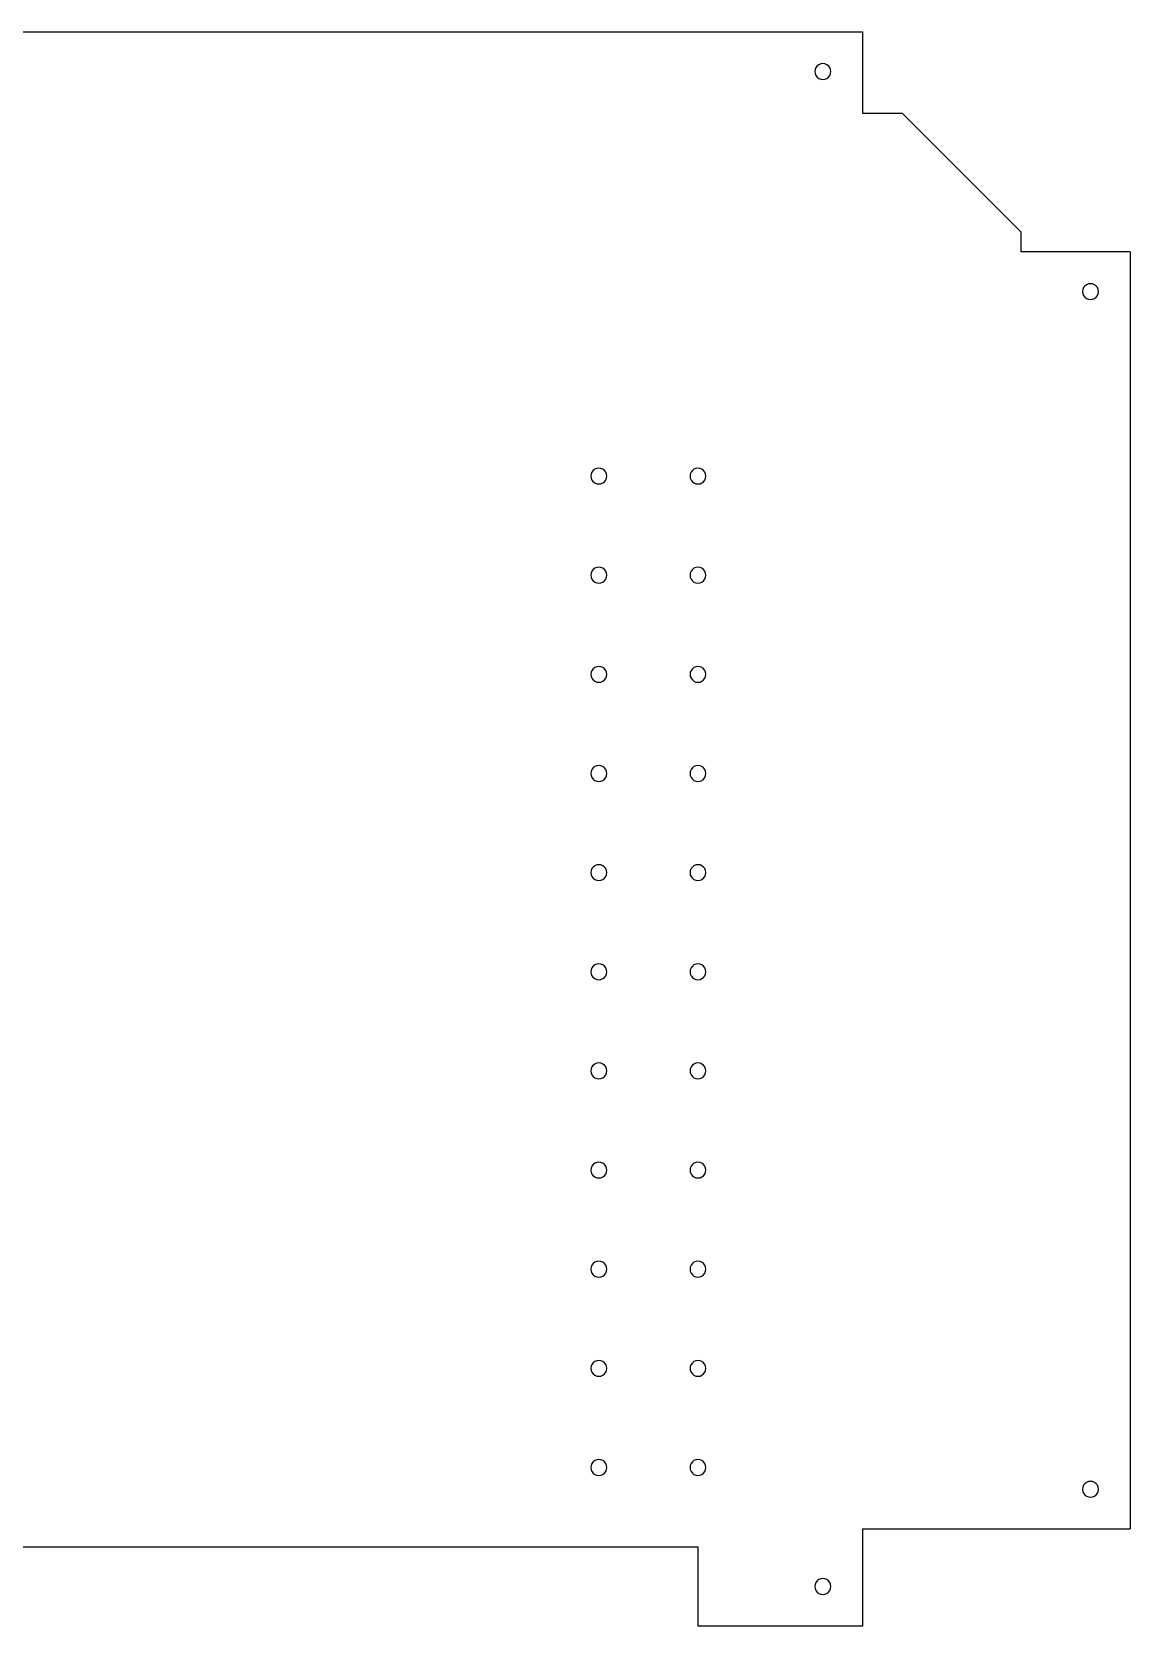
# Model space of a CAD drawing. Header units: metres. Extents: x -4537 to -3983, y 2330 to 2732.
# Drawn here: x -4259.6 to -3982.6, y 2330.1 to 2732.1 of the extents above; entities that cross this region are included whole.
import ezdxf

# ---------------------------------------------------------------- set-up
doc = ezdxf.new("R2010")
doc.units = ezdxf.units.M

msp = doc.modelspace()

# ---------------------------------------------------------------- linework, layer by layer
at = {"layer": 'GROUP0'}
for p, q in [((-4469.12, 2732.08, 0), (-4050.12, 2732.08, 0)), ((-4050.12, 2732.08, 0), (-4050.12, 2711.58, 0)), ((-4062.05, 2722.59, 0), (-4062.12, 2722.08, 0)), ((-4062.12, 2722.08, 0), (-4062.05, 2721.56, 0)), ((-4061.85, 2723.08, 0), (-4062.05, 2722.59, 0)), ((-4062.05, 2721.56, 0), (-4061.85, 2721.08, 0)), ((-4061.53, 2723.49, 0), (-4061.85, 2723.08, 0)), ((-4061.12, 2723.81, 0), (-4061.53, 2723.49, 0)), ((-4060.64, 2724.01, 0), (-4061.12, 2723.81, 0)), ((-4060.12, 2724.08, 0), (-4060.64, 2724.01, 0)), ((-4059.6, 2724.01, 0), (-4060.12, 2724.08, 0)), ((-4059.12, 2723.81, 0), (-4059.6, 2724.01, 0)), ((-4058.71, 2723.49, 0), (-4059.12, 2723.81, 0)), ((-4058.39, 2723.08, 0), (-4058.71, 2723.49, 0)), ((-4058.19, 2722.59, 0), (-4058.39, 2723.08, 0)), ((-4058.39, 2721.08, 0), (-4058.19, 2721.56, 0)), ((-4058.12, 2722.08, 0), (-4058.19, 2722.59, 0)), ((-4058.19, 2721.56, 0), (-4058.12, 2722.08, 0)), ((-4061.85, 2721.08, 0), (-4061.53, 2720.66, 0)), ((-4061.53, 2720.66, 0), (-4061.12, 2720.34, 0)), ((-4061.12, 2720.34, 0), (-4060.64, 2720.14, 0)), ((-4060.64, 2720.14, 0), (-4060.12, 2720.08, 0)), ((-4060.12, 2720.08, 0), (-4059.6, 2720.14, 0)), ((-4059.6, 2720.14, 0), (-4059.12, 2720.34, 0)), ((-4059.12, 2720.34, 0), (-4058.71, 2720.66, 0)), ((-4058.71, 2720.66, 0), (-4058.39, 2721.08, 0)), ((-4050.12, 2711.58, 0), (-4040.12, 2711.58, 0)), ((-4010.12, 2681.58, 0), (-4040.12, 2711.58, 0)), ((-4010.12, 2676.58, 0), (-4010.12, 2681.58, 0)), ((-3982.62, 2676.58, 0), (-4010.12, 2676.58, 0)), ((-3982.62, 2676.58, 0), (-3982.62, 2354.58, 0)), ((-3994.55, 2667.09, 0), (-3994.62, 2666.58, 0)), ((-3994.62, 2666.58, 0), (-3994.55, 2666.06, 0)), ((-3994.35, 2667.58, 0), (-3994.55, 2667.09, 0)), ((-3994.55, 2666.06, 0), (-3994.35, 2665.58, 0)), ((-3994.03, 2667.99, 0), (-3994.35, 2667.58, 0)), ((-3994.35, 2665.58, 0), (-3994.03, 2665.16, 0)), ((-3993.62, 2668.31, 0), (-3994.03, 2667.99, 0)), ((-3993.14, 2668.51, 0), (-3993.62, 2668.31, 0)), ((-3992.62, 2668.58, 0), (-3993.14, 2668.51, 0)), ((-3992.1, 2668.51, 0), (-3992.62, 2668.58, 0)), ((-3991.62, 2668.31, 0), (-3992.1, 2668.51, 0)), ((-3991.21, 2667.99, 0), (-3991.62, 2668.31, 0)), ((-3990.89, 2667.58, 0), (-3991.21, 2667.99, 0)), ((-3991.21, 2665.16, 0), (-3990.89, 2665.58, 0)), ((-3990.69, 2667.09, 0), (-3990.89, 2667.58, 0)), ((-3990.89, 2665.58, 0), (-3990.69, 2666.06, 0)), ((-3990.62, 2666.58, 0), (-3990.69, 2667.09, 0)), ((-3990.69, 2666.06, 0), (-3990.62, 2666.58, 0)), ((-3994.03, 2665.16, 0), (-3993.62, 2664.84, 0)), ((-3993.62, 2664.84, 0), (-3993.14, 2664.65, 0)), ((-3993.14, 2664.65, 0), (-3992.62, 2664.58, 0)), ((-3992.62, 2664.58, 0), (-3992.1, 2664.65, 0)), ((-3992.1, 2664.65, 0), (-3991.62, 2664.84, 0)), ((-3991.62, 2664.84, 0), (-3991.21, 2665.16, 0)), ((-4118.35, 2621.08, 0), (-4118.55, 2620.59, 0)), ((-4118.03, 2621.49, 0), (-4118.35, 2621.08, 0)), ((-4117.62, 2621.81, 0), (-4118.03, 2621.49, 0)), ((-4117.14, 2622.01, 0), (-4117.62, 2621.81, 0)), ((-4116.62, 2622.08, 0), (-4117.14, 2622.01, 0)), ((-4116.1, 2622.01, 0), (-4116.62, 2622.08, 0)), ((-4115.62, 2621.81, 0), (-4116.1, 2622.01, 0)), ((-4115.21, 2621.49, 0), (-4115.62, 2621.81, 0)), ((-4114.89, 2621.08, 0), (-4115.21, 2621.49, 0)), ((-4114.69, 2620.59, 0), (-4114.89, 2621.08, 0)), ((-4093.35, 2621.08, 0), (-4093.55, 2620.59, 0)), ((-4093.03, 2621.49, 0), (-4093.35, 2621.08, 0)), ((-4092.62, 2621.81, 0), (-4093.03, 2621.49, 0)), ((-4092.14, 2622.01, 0), (-4092.62, 2621.81, 0)), ((-4091.62, 2622.08, 0), (-4092.14, 2622.01, 0)), ((-4091.1, 2622.01, 0), (-4091.62, 2622.08, 0)), ((-4090.62, 2621.81, 0), (-4091.1, 2622.01, 0)), ((-4090.21, 2621.49, 0), (-4090.62, 2621.81, 0)), ((-4089.89, 2621.08, 0), (-4090.21, 2621.49, 0)), ((-4089.69, 2620.59, 0), (-4089.89, 2621.08, 0)), ((-4118.55, 2620.59, 0), (-4118.62, 2620.08, 0)), ((-4118.62, 2620.08, 0), (-4118.55, 2619.56, 0)), ((-4118.55, 2619.56, 0), (-4118.35, 2619.08, 0)), ((-4118.35, 2619.08, 0), (-4118.03, 2618.66, 0)), ((-4118.03, 2618.66, 0), (-4117.62, 2618.34, 0)), ((-4117.62, 2618.34, 0), (-4117.14, 2618.14, 0)), ((-4117.14, 2618.14, 0), (-4116.62, 2618.08, 0)), ((-4116.62, 2618.08, 0), (-4116.1, 2618.14, 0)), ((-4116.1, 2618.14, 0), (-4115.62, 2618.34, 0)), ((-4115.62, 2618.34, 0), (-4115.21, 2618.66, 0)), ((-4115.21, 2618.66, 0), (-4114.89, 2619.08, 0)), ((-4114.89, 2619.08, 0), (-4114.69, 2619.56, 0)), ((-4114.62, 2620.08, 0), (-4114.69, 2620.59, 0)), ((-4114.69, 2619.56, 0), (-4114.62, 2620.08, 0)), ((-4093.55, 2620.59, 0), (-4093.62, 2620.08, 0)), ((-4093.62, 2620.08, 0), (-4093.55, 2619.56, 0)), ((-4093.55, 2619.56, 0), (-4093.35, 2619.08, 0)), ((-4093.35, 2619.08, 0), (-4093.03, 2618.66, 0)), ((-4093.03, 2618.66, 0), (-4092.62, 2618.34, 0)), ((-4092.62, 2618.34, 0), (-4092.14, 2618.14, 0)), ((-4092.14, 2618.14, 0), (-4091.62, 2618.08, 0)), ((-4091.62, 2618.08, 0), (-4091.1, 2618.14, 0)), ((-4091.1, 2618.14, 0), (-4090.62, 2618.34, 0)), ((-4090.62, 2618.34, 0), (-4090.21, 2618.66, 0)), ((-4090.21, 2618.66, 0), (-4089.89, 2619.08, 0)), ((-4089.89, 2619.08, 0), (-4089.69, 2619.56, 0)), ((-4089.62, 2620.08, 0), (-4089.69, 2620.59, 0)), ((-4089.69, 2619.56, 0), (-4089.62, 2620.08, 0)), ((-4117.14, 2597.01, 0), (-4117.62, 2596.81, 0)), ((-4116.62, 2597.08, 0), (-4117.14, 2597.01, 0)), ((-4116.1, 2597.01, 0), (-4116.62, 2597.08, 0)), ((-4115.62, 2596.81, 0), (-4116.1, 2597.01, 0)), ((-4092.14, 2597.01, 0), (-4092.62, 2596.81, 0)), ((-4091.62, 2597.08, 0), (-4092.14, 2597.01, 0)), ((-4091.1, 2597.01, 0), (-4091.62, 2597.08, 0)), ((-4090.62, 2596.81, 0), (-4091.1, 2597.01, 0)), ((-4118.55, 2595.59, 0), (-4118.62, 2595.08, 0)), ((-4118.62, 2595.08, 0), (-4118.55, 2594.56, 0)), ((-4118.35, 2596.08, 0), (-4118.55, 2595.59, 0)), ((-4118.55, 2594.56, 0), (-4118.35, 2594.08, 0)), ((-4118.03, 2596.49, 0), (-4118.35, 2596.08, 0)), ((-4118.35, 2594.08, 0), (-4118.03, 2593.66, 0)), ((-4117.62, 2596.81, 0), (-4118.03, 2596.49, 0)), ((-4118.03, 2593.66, 0), (-4117.62, 2593.34, 0)), ((-4117.62, 2593.34, 0), (-4117.14, 2593.14, 0)), ((-4117.14, 2593.14, 0), (-4116.62, 2593.08, 0)), ((-4116.62, 2593.08, 0), (-4116.1, 2593.14, 0)), ((-4116.1, 2593.14, 0), (-4115.62, 2593.34, 0)), ((-4115.21, 2596.49, 0), (-4115.62, 2596.81, 0)), ((-4115.62, 2593.34, 0), (-4115.21, 2593.66, 0)), ((-4114.89, 2596.08, 0), (-4115.21, 2596.49, 0)), ((-4115.21, 2593.66, 0), (-4114.89, 2594.08, 0)), ((-4114.69, 2595.59, 0), (-4114.89, 2596.08, 0)), ((-4114.89, 2594.08, 0), (-4114.69, 2594.56, 0)), ((-4114.62, 2595.08, 0), (-4114.69, 2595.59, 0)), ((-4114.69, 2594.56, 0), (-4114.62, 2595.08, 0)), ((-4093.55, 2595.59, 0), (-4093.62, 2595.08, 0)), ((-4093.62, 2595.08, 0), (-4093.55, 2594.56, 0)), ((-4093.35, 2596.08, 0), (-4093.55, 2595.59, 0)), ((-4093.55, 2594.56, 0), (-4093.35, 2594.08, 0)), ((-4093.03, 2596.49, 0), (-4093.35, 2596.08, 0)), ((-4093.35, 2594.08, 0), (-4093.03, 2593.66, 0)), ((-4092.62, 2596.81, 0), (-4093.03, 2596.49, 0)), ((-4093.03, 2593.66, 0), (-4092.62, 2593.34, 0)), ((-4092.62, 2593.34, 0), (-4092.14, 2593.14, 0)), ((-4092.14, 2593.14, 0), (-4091.62, 2593.08, 0)), ((-4091.62, 2593.08, 0), (-4091.1, 2593.14, 0)), ((-4091.1, 2593.14, 0), (-4090.62, 2593.34, 0)), ((-4090.21, 2596.49, 0), (-4090.62, 2596.81, 0)), ((-4090.62, 2593.34, 0), (-4090.21, 2593.66, 0)), ((-4089.89, 2596.08, 0), (-4090.21, 2596.49, 0)), ((-4090.21, 2593.66, 0), (-4089.89, 2594.08, 0)), ((-4089.69, 2595.59, 0), (-4089.89, 2596.08, 0)), ((-4089.89, 2594.08, 0), (-4089.69, 2594.56, 0)), ((-4089.62, 2595.08, 0), (-4089.69, 2595.59, 0)), ((-4089.69, 2594.56, 0), (-4089.62, 2595.08, 0)), ((-4118.55, 2570.59, 0), (-4118.62, 2570.08, 0)), ((-4118.62, 2570.08, 0), (-4118.55, 2569.56, 0)), ((-4118.35, 2571.08, 0), (-4118.55, 2570.59, 0)), ((-4118.55, 2569.56, 0), (-4118.35, 2569.08, 0)), ((-4118.03, 2571.49, 0), (-4118.35, 2571.08, 0)), ((-4118.35, 2569.08, 0), (-4118.03, 2568.66, 0)), ((-4117.62, 2571.81, 0), (-4118.03, 2571.49, 0)), ((-4117.14, 2572.01, 0), (-4117.62, 2571.81, 0)), ((-4116.62, 2572.08, 0), (-4117.14, 2572.01, 0)), ((-4116.1, 2572.01, 0), (-4116.62, 2572.08, 0)), ((-4115.62, 2571.81, 0), (-4116.1, 2572.01, 0)), ((-4115.21, 2571.49, 0), (-4115.62, 2571.81, 0)), ((-4114.89, 2571.08, 0), (-4115.21, 2571.49, 0)), ((-4115.21, 2568.66, 0), (-4114.89, 2569.08, 0)), ((-4114.69, 2570.59, 0), (-4114.89, 2571.08, 0)), ((-4114.89, 2569.08, 0), (-4114.69, 2569.56, 0)), ((-4114.62, 2570.08, 0), (-4114.69, 2570.59, 0)), ((-4114.69, 2569.56, 0), (-4114.62, 2570.08, 0)), ((-4093.55, 2570.59, 0), (-4093.62, 2570.08, 0)), ((-4093.62, 2570.08, 0), (-4093.55, 2569.56, 0)), ((-4093.35, 2571.08, 0), (-4093.55, 2570.59, 0)), ((-4093.55, 2569.56, 0), (-4093.35, 2569.08, 0)), ((-4093.03, 2571.49, 0), (-4093.35, 2571.08, 0)), ((-4093.35, 2569.08, 0), (-4093.03, 2568.66, 0)), ((-4092.62, 2571.81, 0), (-4093.03, 2571.49, 0)), ((-4092.14, 2572.01, 0), (-4092.62, 2571.81, 0)), ((-4091.62, 2572.08, 0), (-4092.14, 2572.01, 0)), ((-4091.1, 2572.01, 0), (-4091.62, 2572.08, 0)), ((-4090.62, 2571.81, 0), (-4091.1, 2572.01, 0)), ((-4090.21, 2571.49, 0), (-4090.62, 2571.81, 0)), ((-4089.89, 2571.08, 0), (-4090.21, 2571.49, 0)), ((-4090.21, 2568.66, 0), (-4089.89, 2569.08, 0)), ((-4089.69, 2570.59, 0), (-4089.89, 2571.08, 0)), ((-4089.89, 2569.08, 0), (-4089.69, 2569.56, 0)), ((-4089.62, 2570.08, 0), (-4089.69, 2570.59, 0)), ((-4089.69, 2569.56, 0), (-4089.62, 2570.08, 0)), ((-4118.03, 2568.66, 0), (-4117.62, 2568.34, 0)), ((-4117.62, 2568.34, 0), (-4117.14, 2568.14, 0)), ((-4117.14, 2568.14, 0), (-4116.62, 2568.08, 0)), ((-4116.62, 2568.08, 0), (-4116.1, 2568.14, 0)), ((-4116.1, 2568.14, 0), (-4115.62, 2568.34, 0)), ((-4115.62, 2568.34, 0), (-4115.21, 2568.66, 0)), ((-4093.03, 2568.66, 0), (-4092.62, 2568.34, 0)), ((-4092.62, 2568.34, 0), (-4092.14, 2568.14, 0)), ((-4092.14, 2568.14, 0), (-4091.62, 2568.08, 0)), ((-4091.62, 2568.08, 0), (-4091.1, 2568.14, 0)), ((-4091.1, 2568.14, 0), (-4090.62, 2568.34, 0)), ((-4090.62, 2568.34, 0), (-4090.21, 2568.66, 0)), ((-4118.55, 2545.59, 0), (-4118.62, 2545.08, 0)), ((-4118.62, 2545.08, 0), (-4118.55, 2544.56, 0)), ((-4118.35, 2546.08, 0), (-4118.55, 2545.59, 0)), ((-4118.03, 2546.49, 0), (-4118.35, 2546.08, 0)), ((-4117.62, 2546.81, 0), (-4118.03, 2546.49, 0)), ((-4117.14, 2547.01, 0), (-4117.62, 2546.81, 0)), ((-4116.62, 2547.08, 0), (-4117.14, 2547.01, 0)), ((-4116.1, 2547.01, 0), (-4116.62, 2547.08, 0)), ((-4115.62, 2546.81, 0), (-4116.1, 2547.01, 0)), ((-4115.21, 2546.49, 0), (-4115.62, 2546.81, 0)), ((-4114.89, 2546.08, 0), (-4115.21, 2546.49, 0)), ((-4114.69, 2545.59, 0), (-4114.89, 2546.08, 0)), ((-4114.62, 2545.08, 0), (-4114.69, 2545.59, 0)), ((-4114.69, 2544.56, 0), (-4114.62, 2545.08, 0)), ((-4093.55, 2545.59, 0), (-4093.62, 2545.08, 0)), ((-4093.62, 2545.08, 0), (-4093.55, 2544.56, 0)), ((-4093.35, 2546.08, 0), (-4093.55, 2545.59, 0)), ((-4093.03, 2546.49, 0), (-4093.35, 2546.08, 0)), ((-4092.62, 2546.81, 0), (-4093.03, 2546.49, 0)), ((-4092.14, 2547.01, 0), (-4092.62, 2546.81, 0)), ((-4091.62, 2547.08, 0), (-4092.14, 2547.01, 0)), ((-4091.1, 2547.01, 0), (-4091.62, 2547.08, 0)), ((-4090.62, 2546.81, 0), (-4091.1, 2547.01, 0)), ((-4090.21, 2546.49, 0), (-4090.62, 2546.81, 0)), ((-4089.89, 2546.08, 0), (-4090.21, 2546.49, 0)), ((-4089.69, 2545.59, 0), (-4089.89, 2546.08, 0)), ((-4089.62, 2545.08, 0), (-4089.69, 2545.59, 0)), ((-4089.69, 2544.56, 0), (-4089.62, 2545.08, 0)), ((-4118.55, 2544.56, 0), (-4118.35, 2544.08, 0)), ((-4118.35, 2544.08, 0), (-4118.03, 2543.66, 0)), ((-4118.03, 2543.66, 0), (-4117.62, 2543.34, 0)), ((-4117.62, 2543.34, 0), (-4117.14, 2543.14, 0)), ((-4117.14, 2543.14, 0), (-4116.62, 2543.08, 0)), ((-4116.62, 2543.08, 0), (-4116.1, 2543.14, 0)), ((-4116.1, 2543.14, 0), (-4115.62, 2543.34, 0)), ((-4115.62, 2543.34, 0), (-4115.21, 2543.66, 0)), ((-4115.21, 2543.66, 0), (-4114.89, 2544.08, 0)), ((-4114.89, 2544.08, 0), (-4114.69, 2544.56, 0)), ((-4093.55, 2544.56, 0), (-4093.35, 2544.08, 0)), ((-4093.35, 2544.08, 0), (-4093.03, 2543.66, 0)), ((-4093.03, 2543.66, 0), (-4092.62, 2543.34, 0)), ((-4092.62, 2543.34, 0), (-4092.14, 2543.14, 0)), ((-4092.14, 2543.14, 0), (-4091.62, 2543.08, 0)), ((-4091.62, 2543.08, 0), (-4091.1, 2543.14, 0)), ((-4091.1, 2543.14, 0), (-4090.62, 2543.34, 0)), ((-4090.62, 2543.34, 0), (-4090.21, 2543.66, 0)), ((-4090.21, 2543.66, 0), (-4089.89, 2544.08, 0)), ((-4089.89, 2544.08, 0), (-4089.69, 2544.56, 0)), ((-4118.55, 2520.59, 0), (-4118.62, 2520.08, 0)), ((-4118.35, 2521.08, 0), (-4118.55, 2520.59, 0)), ((-4118.03, 2521.49, 0), (-4118.35, 2521.08, 0)), ((-4117.62, 2521.81, 0), (-4118.03, 2521.49, 0)), ((-4117.14, 2522.01, 0), (-4117.62, 2521.81, 0)), ((-4116.62, 2522.08, 0), (-4117.14, 2522.01, 0)), ((-4116.1, 2522.01, 0), (-4116.62, 2522.08, 0)), ((-4115.62, 2521.81, 0), (-4116.1, 2522.01, 0)), ((-4115.21, 2521.49, 0), (-4115.62, 2521.81, 0)), ((-4114.89, 2521.08, 0), (-4115.21, 2521.49, 0)), ((-4114.69, 2520.59, 0), (-4114.89, 2521.08, 0)), ((-4114.62, 2520.08, 0), (-4114.69, 2520.59, 0)), ((-4093.55, 2520.59, 0), (-4093.62, 2520.08, 0)), ((-4093.35, 2521.08, 0), (-4093.55, 2520.59, 0)), ((-4093.03, 2521.49, 0), (-4093.35, 2521.08, 0)), ((-4092.62, 2521.81, 0), (-4093.03, 2521.49, 0)), ((-4092.14, 2522.01, 0), (-4092.62, 2521.81, 0)), ((-4091.62, 2522.08, 0), (-4092.14, 2522.01, 0)), ((-4091.1, 2522.01, 0), (-4091.62, 2522.08, 0)), ((-4090.62, 2521.81, 0), (-4091.1, 2522.01, 0)), ((-4090.21, 2521.49, 0), (-4090.62, 2521.81, 0)), ((-4089.89, 2521.08, 0), (-4090.21, 2521.49, 0)), ((-4089.69, 2520.59, 0), (-4089.89, 2521.08, 0)), ((-4089.62, 2520.08, 0), (-4089.69, 2520.59, 0)), ((-4118.62, 2520.08, 0), (-4118.55, 2519.56, 0)), ((-4118.55, 2519.56, 0), (-4118.35, 2519.08, 0)), ((-4118.35, 2519.08, 0), (-4118.03, 2518.66, 0)), ((-4118.03, 2518.66, 0), (-4117.62, 2518.34, 0)), ((-4117.62, 2518.34, 0), (-4117.14, 2518.14, 0)), ((-4117.14, 2518.14, 0), (-4116.62, 2518.08, 0)), ((-4116.62, 2518.08, 0), (-4116.1, 2518.14, 0)), ((-4116.1, 2518.14, 0), (-4115.62, 2518.34, 0)), ((-4115.62, 2518.34, 0), (-4115.21, 2518.66, 0)), ((-4115.21, 2518.66, 0), (-4114.89, 2519.08, 0)), ((-4114.89, 2519.08, 0), (-4114.69, 2519.56, 0)), ((-4114.69, 2519.56, 0), (-4114.62, 2520.08, 0)), ((-4093.62, 2520.08, 0), (-4093.55, 2519.56, 0)), ((-4093.55, 2519.56, 0), (-4093.35, 2519.08, 0)), ((-4093.35, 2519.08, 0), (-4093.03, 2518.66, 0)), ((-4093.03, 2518.66, 0), (-4092.62, 2518.34, 0)), ((-4092.62, 2518.34, 0), (-4092.14, 2518.14, 0)), ((-4092.14, 2518.14, 0), (-4091.62, 2518.08, 0)), ((-4091.62, 2518.08, 0), (-4091.1, 2518.14, 0)), ((-4091.1, 2518.14, 0), (-4090.62, 2518.34, 0)), ((-4090.62, 2518.34, 0), (-4090.21, 2518.66, 0)), ((-4090.21, 2518.66, 0), (-4089.89, 2519.08, 0)), ((-4089.89, 2519.08, 0), (-4089.69, 2519.56, 0)), ((-4089.69, 2519.56, 0), (-4089.62, 2520.08, 0)), ((-4118.03, 2496.49, 0), (-4118.35, 2496.08, 0)), ((-4117.62, 2496.81, 0), (-4118.03, 2496.49, 0)), ((-4117.14, 2497.01, 0), (-4117.62, 2496.81, 0)), ((-4116.62, 2497.08, 0), (-4117.14, 2497.01, 0)), ((-4116.1, 2497.01, 0), (-4116.62, 2497.08, 0)), ((-4115.62, 2496.81, 0), (-4116.1, 2497.01, 0)), ((-4115.21, 2496.49, 0), (-4115.62, 2496.81, 0)), ((-4114.89, 2496.08, 0), (-4115.21, 2496.49, 0)), ((-4093.03, 2496.49, 0), (-4093.35, 2496.08, 0)), ((-4092.62, 2496.81, 0), (-4093.03, 2496.49, 0)), ((-4092.14, 2497.01, 0), (-4092.62, 2496.81, 0)), ((-4091.62, 2497.08, 0), (-4092.14, 2497.01, 0)), ((-4091.1, 2497.01, 0), (-4091.62, 2497.08, 0)), ((-4090.62, 2496.81, 0), (-4091.1, 2497.01, 0)), ((-4090.21, 2496.49, 0), (-4090.62, 2496.81, 0)), ((-4089.89, 2496.08, 0), (-4090.21, 2496.49, 0)), ((-4118.55, 2495.59, 0), (-4118.62, 2495.08, 0)), ((-4118.62, 2495.08, 0), (-4118.55, 2494.56, 0)), ((-4118.35, 2496.08, 0), (-4118.55, 2495.59, 0)), ((-4118.55, 2494.56, 0), (-4118.35, 2494.08, 0)), ((-4118.35, 2494.08, 0), (-4118.03, 2493.66, 0)), ((-4118.03, 2493.66, 0), (-4117.62, 2493.34, 0)), ((-4117.62, 2493.34, 0), (-4117.14, 2493.14, 0)), ((-4117.14, 2493.14, 0), (-4116.62, 2493.08, 0)), ((-4116.62, 2493.08, 0), (-4116.1, 2493.14, 0)), ((-4116.1, 2493.14, 0), (-4115.62, 2493.34, 0)), ((-4115.62, 2493.34, 0), (-4115.21, 2493.66, 0)), ((-4115.21, 2493.66, 0), (-4114.89, 2494.08, 0)), ((-4114.69, 2495.59, 0), (-4114.89, 2496.08, 0)), ((-4114.89, 2494.08, 0), (-4114.69, 2494.56, 0)), ((-4114.62, 2495.08, 0), (-4114.69, 2495.59, 0)), ((-4114.69, 2494.56, 0), (-4114.62, 2495.08, 0)), ((-4093.55, 2495.59, 0), (-4093.62, 2495.08, 0)), ((-4093.62, 2495.08, 0), (-4093.55, 2494.56, 0)), ((-4093.35, 2496.08, 0), (-4093.55, 2495.59, 0)), ((-4093.55, 2494.56, 0), (-4093.35, 2494.08, 0)), ((-4093.35, 2494.08, 0), (-4093.03, 2493.66, 0)), ((-4093.03, 2493.66, 0), (-4092.62, 2493.34, 0)), ((-4092.62, 2493.34, 0), (-4092.14, 2493.14, 0)), ((-4092.14, 2493.14, 0), (-4091.62, 2493.08, 0)), ((-4091.62, 2493.08, 0), (-4091.1, 2493.14, 0)), ((-4091.1, 2493.14, 0), (-4090.62, 2493.34, 0)), ((-4090.62, 2493.34, 0), (-4090.21, 2493.66, 0)), ((-4090.21, 2493.66, 0), (-4089.89, 2494.08, 0)), ((-4089.69, 2495.59, 0), (-4089.89, 2496.08, 0)), ((-4089.89, 2494.08, 0), (-4089.69, 2494.56, 0)), ((-4089.62, 2495.08, 0), (-4089.69, 2495.59, 0)), ((-4089.69, 2494.56, 0), (-4089.62, 2495.08, 0)), ((-4118.55, 2470.59, 0), (-4118.62, 2470.08, 0)), ((-4118.62, 2470.08, 0), (-4118.55, 2469.56, 0)), ((-4118.35, 2471.08, 0), (-4118.55, 2470.59, 0)), ((-4118.55, 2469.56, 0), (-4118.35, 2469.08, 0)), ((-4118.03, 2471.49, 0), (-4118.35, 2471.08, 0)), ((-4118.35, 2469.08, 0), (-4118.03, 2468.66, 0)), ((-4117.62, 2471.81, 0), (-4118.03, 2471.49, 0)), ((-4118.03, 2468.66, 0), (-4117.62, 2468.34, 0)), ((-4117.14, 2472.01, 0), (-4117.62, 2471.81, 0)), ((-4117.62, 2468.34, 0), (-4117.14, 2468.14, 0)), ((-4116.62, 2472.08, 0), (-4117.14, 2472.01, 0)), ((-4116.1, 2472.01, 0), (-4116.62, 2472.08, 0)), ((-4115.62, 2471.81, 0), (-4116.1, 2472.01, 0)), ((-4116.1, 2468.14, 0), (-4115.62, 2468.34, 0)), ((-4115.21, 2471.49, 0), (-4115.62, 2471.81, 0)), ((-4115.62, 2468.34, 0), (-4115.21, 2468.66, 0)), ((-4114.89, 2471.08, 0), (-4115.21, 2471.49, 0)), ((-4115.21, 2468.66, 0), (-4114.89, 2469.08, 0)), ((-4114.69, 2470.59, 0), (-4114.89, 2471.08, 0)), ((-4114.89, 2469.08, 0), (-4114.69, 2469.56, 0)), ((-4114.62, 2470.08, 0), (-4114.69, 2470.59, 0)), ((-4114.69, 2469.56, 0), (-4114.62, 2470.08, 0)), ((-4093.55, 2470.59, 0), (-4093.62, 2470.08, 0)), ((-4093.62, 2470.08, 0), (-4093.55, 2469.56, 0)), ((-4093.35, 2471.08, 0), (-4093.55, 2470.59, 0)), ((-4093.55, 2469.56, 0), (-4093.35, 2469.08, 0)), ((-4093.03, 2471.49, 0), (-4093.35, 2471.08, 0)), ((-4093.35, 2469.08, 0), (-4093.03, 2468.66, 0)), ((-4092.62, 2471.81, 0), (-4093.03, 2471.49, 0)), ((-4093.03, 2468.66, 0), (-4092.62, 2468.34, 0)), ((-4092.14, 2472.01, 0), (-4092.62, 2471.81, 0)), ((-4092.62, 2468.34, 0), (-4092.14, 2468.14, 0)), ((-4091.62, 2472.08, 0), (-4092.14, 2472.01, 0)), ((-4091.1, 2472.01, 0), (-4091.62, 2472.08, 0)), ((-4090.62, 2471.81, 0), (-4091.1, 2472.01, 0)), ((-4091.1, 2468.14, 0), (-4090.62, 2468.34, 0)), ((-4090.21, 2471.49, 0), (-4090.62, 2471.81, 0)), ((-4090.62, 2468.34, 0), (-4090.21, 2468.66, 0)), ((-4089.89, 2471.08, 0), (-4090.21, 2471.49, 0)), ((-4090.21, 2468.66, 0), (-4089.89, 2469.08, 0)), ((-4089.69, 2470.59, 0), (-4089.89, 2471.08, 0)), ((-4089.89, 2469.08, 0), (-4089.69, 2469.56, 0)), ((-4089.62, 2470.08, 0), (-4089.69, 2470.59, 0)), ((-4089.69, 2469.56, 0), (-4089.62, 2470.08, 0)), ((-4117.14, 2468.14, 0), (-4116.62, 2468.08, 0)), ((-4116.62, 2468.08, 0), (-4116.1, 2468.14, 0)), ((-4092.14, 2468.14, 0), (-4091.62, 2468.08, 0)), ((-4091.62, 2468.08, 0), (-4091.1, 2468.14, 0)), ((-4118.55, 2445.59, 0), (-4118.62, 2445.08, 0)), ((-4118.62, 2445.08, 0), (-4118.55, 2444.56, 0)), ((-4118.35, 2446.08, 0), (-4118.55, 2445.59, 0)), ((-4118.55, 2444.56, 0), (-4118.35, 2444.08, 0)), ((-4118.03, 2446.49, 0), (-4118.35, 2446.08, 0)), ((-4117.62, 2446.81, 0), (-4118.03, 2446.49, 0)), ((-4117.14, 2447.01, 0), (-4117.62, 2446.81, 0)), ((-4116.62, 2447.08, 0), (-4117.14, 2447.01, 0)), ((-4116.1, 2447.01, 0), (-4116.62, 2447.08, 0)), ((-4115.62, 2446.81, 0), (-4116.1, 2447.01, 0)), ((-4115.21, 2446.49, 0), (-4115.62, 2446.81, 0)), ((-4114.89, 2446.08, 0), (-4115.21, 2446.49, 0)), ((-4114.69, 2445.59, 0), (-4114.89, 2446.08, 0)), ((-4114.89, 2444.08, 0), (-4114.69, 2444.56, 0)), ((-4114.62, 2445.08, 0), (-4114.69, 2445.59, 0)), ((-4114.69, 2444.56, 0), (-4114.62, 2445.08, 0)), ((-4093.55, 2445.59, 0), (-4093.62, 2445.08, 0)), ((-4093.62, 2445.08, 0), (-4093.55, 2444.56, 0)), ((-4093.35, 2446.08, 0), (-4093.55, 2445.59, 0)), ((-4093.55, 2444.56, 0), (-4093.35, 2444.08, 0)), ((-4093.03, 2446.49, 0), (-4093.35, 2446.08, 0)), ((-4092.62, 2446.81, 0), (-4093.03, 2446.49, 0)), ((-4092.14, 2447.01, 0), (-4092.62, 2446.81, 0)), ((-4091.62, 2447.08, 0), (-4092.14, 2447.01, 0)), ((-4091.1, 2447.01, 0), (-4091.62, 2447.08, 0)), ((-4090.62, 2446.81, 0), (-4091.1, 2447.01, 0)), ((-4090.21, 2446.49, 0), (-4090.62, 2446.81, 0)), ((-4089.89, 2446.08, 0), (-4090.21, 2446.49, 0)), ((-4089.69, 2445.59, 0), (-4089.89, 2446.08, 0)), ((-4089.89, 2444.08, 0), (-4089.69, 2444.56, 0)), ((-4089.62, 2445.08, 0), (-4089.69, 2445.59, 0)), ((-4089.69, 2444.56, 0), (-4089.62, 2445.08, 0)), ((-4118.35, 2444.08, 0), (-4118.03, 2443.66, 0)), ((-4118.03, 2443.66, 0), (-4117.62, 2443.34, 0)), ((-4117.62, 2443.34, 0), (-4117.14, 2443.14, 0)), ((-4117.14, 2443.14, 0), (-4116.62, 2443.08, 0)), ((-4116.62, 2443.08, 0), (-4116.1, 2443.14, 0)), ((-4116.1, 2443.14, 0), (-4115.62, 2443.34, 0)), ((-4115.62, 2443.34, 0), (-4115.21, 2443.66, 0)), ((-4115.21, 2443.66, 0), (-4114.89, 2444.08, 0)), ((-4093.35, 2444.08, 0), (-4093.03, 2443.66, 0)), ((-4093.03, 2443.66, 0), (-4092.62, 2443.34, 0)), ((-4092.62, 2443.34, 0), (-4092.14, 2443.14, 0)), ((-4092.14, 2443.14, 0), (-4091.62, 2443.08, 0)), ((-4091.62, 2443.08, 0), (-4091.1, 2443.14, 0)), ((-4091.1, 2443.14, 0), (-4090.62, 2443.34, 0)), ((-4090.62, 2443.34, 0), (-4090.21, 2443.66, 0)), ((-4090.21, 2443.66, 0), (-4089.89, 2444.08, 0)), ((-4118.55, 2420.59, 0), (-4118.62, 2420.08, 0)), ((-4118.62, 2420.08, 0), (-4118.55, 2419.56, 0)), ((-4118.35, 2421.08, 0), (-4118.55, 2420.59, 0)), ((-4118.03, 2421.49, 0), (-4118.35, 2421.08, 0)), ((-4117.62, 2421.81, 0), (-4118.03, 2421.49, 0)), ((-4117.14, 2422.01, 0), (-4117.62, 2421.81, 0)), ((-4116.62, 2422.08, 0), (-4117.14, 2422.01, 0)), ((-4116.1, 2422.01, 0), (-4116.62, 2422.08, 0)), ((-4115.62, 2421.81, 0), (-4116.1, 2422.01, 0)), ((-4115.21, 2421.49, 0), (-4115.62, 2421.81, 0)), ((-4114.89, 2421.08, 0), (-4115.21, 2421.49, 0)), ((-4114.69, 2420.59, 0), (-4114.89, 2421.08, 0)), ((-4114.62, 2420.08, 0), (-4114.69, 2420.59, 0)), ((-4114.69, 2419.56, 0), (-4114.62, 2420.08, 0)), ((-4093.55, 2420.59, 0), (-4093.62, 2420.08, 0)), ((-4093.62, 2420.08, 0), (-4093.55, 2419.56, 0)), ((-4093.35, 2421.08, 0), (-4093.55, 2420.59, 0)), ((-4093.03, 2421.49, 0), (-4093.35, 2421.08, 0)), ((-4092.62, 2421.81, 0), (-4093.03, 2421.49, 0)), ((-4092.14, 2422.01, 0), (-4092.62, 2421.81, 0)), ((-4091.62, 2422.08, 0), (-4092.14, 2422.01, 0)), ((-4091.1, 2422.01, 0), (-4091.62, 2422.08, 0)), ((-4090.62, 2421.81, 0), (-4091.1, 2422.01, 0)), ((-4090.21, 2421.49, 0), (-4090.62, 2421.81, 0)), ((-4089.89, 2421.08, 0), (-4090.21, 2421.49, 0)), ((-4089.69, 2420.59, 0), (-4089.89, 2421.08, 0)), ((-4089.62, 2420.08, 0), (-4089.69, 2420.59, 0)), ((-4089.69, 2419.56, 0), (-4089.62, 2420.08, 0)), ((-4118.55, 2419.56, 0), (-4118.35, 2419.08, 0)), ((-4118.35, 2419.08, 0), (-4118.03, 2418.66, 0)), ((-4118.03, 2418.66, 0), (-4117.62, 2418.34, 0)), ((-4117.62, 2418.34, 0), (-4117.14, 2418.14, 0)), ((-4117.14, 2418.14, 0), (-4116.62, 2418.08, 0)), ((-4116.62, 2418.08, 0), (-4116.1, 2418.14, 0)), ((-4116.1, 2418.14, 0), (-4115.62, 2418.34, 0)), ((-4115.62, 2418.34, 0), (-4115.21, 2418.66, 0)), ((-4115.21, 2418.66, 0), (-4114.89, 2419.08, 0)), ((-4114.89, 2419.08, 0), (-4114.69, 2419.56, 0)), ((-4093.55, 2419.56, 0), (-4093.35, 2419.08, 0)), ((-4093.35, 2419.08, 0), (-4093.03, 2418.66, 0)), ((-4093.03, 2418.66, 0), (-4092.62, 2418.34, 0)), ((-4092.62, 2418.34, 0), (-4092.14, 2418.14, 0)), ((-4092.14, 2418.14, 0), (-4091.62, 2418.08, 0)), ((-4091.62, 2418.08, 0), (-4091.1, 2418.14, 0)), ((-4091.1, 2418.14, 0), (-4090.62, 2418.34, 0)), ((-4090.62, 2418.34, 0), (-4090.21, 2418.66, 0)), ((-4090.21, 2418.66, 0), (-4089.89, 2419.08, 0)), ((-4089.89, 2419.08, 0), (-4089.69, 2419.56, 0)), ((-4118.35, 2396.08, 0), (-4118.55, 2395.59, 0)), ((-4118.03, 2396.49, 0), (-4118.35, 2396.08, 0)), ((-4117.62, 2396.81, 0), (-4118.03, 2396.49, 0)), ((-4117.14, 2397.01, 0), (-4117.62, 2396.81, 0)), ((-4116.62, 2397.08, 0), (-4117.14, 2397.01, 0)), ((-4116.1, 2397.01, 0), (-4116.62, 2397.08, 0)), ((-4115.62, 2396.81, 0), (-4116.1, 2397.01, 0)), ((-4115.21, 2396.49, 0), (-4115.62, 2396.81, 0)), ((-4114.89, 2396.08, 0), (-4115.21, 2396.49, 0)), ((-4114.69, 2395.59, 0), (-4114.89, 2396.08, 0)), ((-4093.35, 2396.08, 0), (-4093.55, 2395.59, 0)), ((-4093.03, 2396.49, 0), (-4093.35, 2396.08, 0)), ((-4092.62, 2396.81, 0), (-4093.03, 2396.49, 0)), ((-4092.14, 2397.01, 0), (-4092.62, 2396.81, 0)), ((-4091.62, 2397.08, 0), (-4092.14, 2397.01, 0)), ((-4091.1, 2397.01, 0), (-4091.62, 2397.08, 0)), ((-4090.62, 2396.81, 0), (-4091.1, 2397.01, 0)), ((-4090.21, 2396.49, 0), (-4090.62, 2396.81, 0)), ((-4089.89, 2396.08, 0), (-4090.21, 2396.49, 0)), ((-4089.69, 2395.59, 0), (-4089.89, 2396.08, 0)), ((-4118.55, 2395.59, 0), (-4118.62, 2395.08, 0)), ((-4118.62, 2395.08, 0), (-4118.55, 2394.56, 0)), ((-4118.55, 2394.56, 0), (-4118.35, 2394.08, 0)), ((-4118.35, 2394.08, 0), (-4118.03, 2393.66, 0)), ((-4118.03, 2393.66, 0), (-4117.62, 2393.34, 0)), ((-4117.62, 2393.34, 0), (-4117.14, 2393.14, 0)), ((-4117.14, 2393.14, 0), (-4116.62, 2393.08, 0)), ((-4116.62, 2393.08, 0), (-4116.1, 2393.14, 0)), ((-4116.1, 2393.14, 0), (-4115.62, 2393.34, 0)), ((-4115.62, 2393.34, 0), (-4115.21, 2393.66, 0)), ((-4115.21, 2393.66, 0), (-4114.89, 2394.08, 0)), ((-4114.89, 2394.08, 0), (-4114.69, 2394.56, 0)), ((-4114.62, 2395.08, 0), (-4114.69, 2395.59, 0)), ((-4114.69, 2394.56, 0), (-4114.62, 2395.08, 0)), ((-4093.55, 2395.59, 0), (-4093.62, 2395.08, 0)), ((-4093.62, 2395.08, 0), (-4093.55, 2394.56, 0)), ((-4093.55, 2394.56, 0), (-4093.35, 2394.08, 0)), ((-4093.35, 2394.08, 0), (-4093.03, 2393.66, 0)), ((-4093.03, 2393.66, 0), (-4092.62, 2393.34, 0)), ((-4092.62, 2393.34, 0), (-4092.14, 2393.14, 0)), ((-4092.14, 2393.14, 0), (-4091.62, 2393.08, 0)), ((-4091.62, 2393.08, 0), (-4091.1, 2393.14, 0)), ((-4091.1, 2393.14, 0), (-4090.62, 2393.34, 0)), ((-4090.62, 2393.34, 0), (-4090.21, 2393.66, 0)), ((-4090.21, 2393.66, 0), (-4089.89, 2394.08, 0)), ((-4089.89, 2394.08, 0), (-4089.69, 2394.56, 0)), ((-4089.62, 2395.08, 0), (-4089.69, 2395.59, 0)), ((-4089.69, 2394.56, 0), (-4089.62, 2395.08, 0)), ((-4117.62, 2371.81, 0), (-4118.03, 2371.49, 0)), ((-4117.14, 2372.01, 0), (-4117.62, 2371.81, 0)), ((-4116.62, 2372.08, 0), (-4117.14, 2372.01, 0)), ((-4116.1, 2372.01, 0), (-4116.62, 2372.08, 0)), ((-4115.62, 2371.81, 0), (-4116.1, 2372.01, 0)), ((-4115.21, 2371.49, 0), (-4115.62, 2371.81, 0)), ((-4092.62, 2371.81, 0), (-4093.03, 2371.49, 0)), ((-4092.14, 2372.01, 0), (-4092.62, 2371.81, 0)), ((-4091.62, 2372.08, 0), (-4092.14, 2372.01, 0)), ((-4091.1, 2372.01, 0), (-4091.62, 2372.08, 0)), ((-4090.62, 2371.81, 0), (-4091.1, 2372.01, 0)), ((-4090.21, 2371.49, 0), (-4090.62, 2371.81, 0)), ((-4118.55, 2370.59, 0), (-4118.62, 2370.08, 0)), ((-4118.62, 2370.08, 0), (-4118.55, 2369.56, 0)), ((-4118.35, 2371.08, 0), (-4118.55, 2370.59, 0)), ((-4118.55, 2369.56, 0), (-4118.35, 2369.08, 0)), ((-4118.03, 2371.49, 0), (-4118.35, 2371.08, 0)), ((-4118.35, 2369.08, 0), (-4118.03, 2368.66, 0)), ((-4118.03, 2368.66, 0), (-4117.62, 2368.34, 0)), ((-4117.62, 2368.34, 0), (-4117.14, 2368.14, 0)), ((-4117.14, 2368.14, 0), (-4116.62, 2368.08, 0)), ((-4116.62, 2368.08, 0), (-4116.1, 2368.14, 0)), ((-4116.1, 2368.14, 0), (-4115.62, 2368.34, 0)), ((-4115.62, 2368.34, 0), (-4115.21, 2368.66, 0)), ((-4114.89, 2371.08, 0), (-4115.21, 2371.49, 0)), ((-4115.21, 2368.66, 0), (-4114.89, 2369.08, 0)), ((-4114.69, 2370.59, 0), (-4114.89, 2371.08, 0)), ((-4114.89, 2369.08, 0), (-4114.69, 2369.56, 0)), ((-4114.62, 2370.08, 0), (-4114.69, 2370.59, 0)), ((-4114.69, 2369.56, 0), (-4114.62, 2370.08, 0)), ((-4093.55, 2370.59, 0), (-4093.62, 2370.08, 0)), ((-4093.62, 2370.08, 0), (-4093.55, 2369.56, 0)), ((-4093.35, 2371.08, 0), (-4093.55, 2370.59, 0)), ((-4093.55, 2369.56, 0), (-4093.35, 2369.08, 0)), ((-4093.03, 2371.49, 0), (-4093.35, 2371.08, 0)), ((-4093.35, 2369.08, 0), (-4093.03, 2368.66, 0)), ((-4093.03, 2368.66, 0), (-4092.62, 2368.34, 0)), ((-4092.62, 2368.34, 0), (-4092.14, 2368.14, 0)), ((-4092.14, 2368.14, 0), (-4091.62, 2368.08, 0)), ((-4091.62, 2368.08, 0), (-4091.1, 2368.14, 0)), ((-4091.1, 2368.14, 0), (-4090.62, 2368.34, 0)), ((-4090.62, 2368.34, 0), (-4090.21, 2368.66, 0)), ((-4089.89, 2371.08, 0), (-4090.21, 2371.49, 0)), ((-4090.21, 2368.66, 0), (-4089.89, 2369.08, 0)), ((-4089.69, 2370.59, 0), (-4089.89, 2371.08, 0)), ((-4089.89, 2369.08, 0), (-4089.69, 2369.56, 0)), ((-4089.62, 2370.08, 0), (-4089.69, 2370.59, 0)), ((-4089.69, 2369.56, 0), (-4089.62, 2370.08, 0)), ((-3994.55, 2365.09, 0), (-3994.62, 2364.58, 0)), ((-3994.62, 2364.58, 0), (-3994.55, 2364.06, 0)), ((-3994.35, 2365.58, 0), (-3994.55, 2365.09, 0)), ((-3994.55, 2364.06, 0), (-3994.35, 2363.58, 0)), ((-3994.04, 2365.99, 0), (-3994.35, 2365.58, 0)), ((-3993.62, 2366.31, 0), (-3994.04, 2365.99, 0)), ((-3993.14, 2366.51, 0), (-3993.62, 2366.31, 0)), ((-3992.62, 2366.58, 0), (-3993.14, 2366.51, 0)), ((-3992.1, 2366.51, 0), (-3992.62, 2366.58, 0)), ((-3991.62, 2366.31, 0), (-3992.1, 2366.51, 0)), ((-3991.21, 2365.99, 0), (-3991.62, 2366.31, 0)), ((-3990.89, 2365.58, 0), (-3991.21, 2365.99, 0)), ((-3990.69, 2365.09, 0), (-3990.89, 2365.58, 0)), ((-3990.89, 2363.58, 0), (-3990.69, 2364.06, 0)), ((-3990.62, 2364.58, 0), (-3990.69, 2365.09, 0)), ((-3990.69, 2364.06, 0), (-3990.62, 2364.58, 0)), ((-3994.35, 2363.58, 0), (-3994.04, 2363.16, 0)), ((-3994.04, 2363.16, 0), (-3993.62, 2362.84, 0)), ((-3993.62, 2362.84, 0), (-3993.14, 2362.65, 0)), ((-3993.14, 2362.65, 0), (-3992.62, 2362.58, 0)), ((-3992.62, 2362.58, 0), (-3992.1, 2362.65, 0)), ((-3992.1, 2362.65, 0), (-3991.62, 2362.84, 0)), ((-3991.62, 2362.84, 0), (-3991.21, 2363.16, 0)), ((-3991.21, 2363.16, 0), (-3990.89, 2363.58, 0)), ((-4050.12, 2354.58, 0), (-3982.62, 2354.58, 0)), ((-4050.12, 2354.58, 0), (-4050.12, 2330.08, 0)), ((-4427.62, 2350.08, 0), (-4091.62, 2350.08, 0)), ((-4091.62, 2350.08, 0), (-4091.62, 2330.08, 0)), ((-4062.05, 2340.59, 0), (-4062.12, 2340.08, 0)), ((-4062.12, 2340.08, 0), (-4062.05, 2339.56, 0)), ((-4061.85, 2341.08, 0), (-4062.05, 2340.59, 0)), ((-4061.54, 2341.49, 0), (-4061.85, 2341.08, 0)), ((-4061.12, 2341.81, 0), (-4061.54, 2341.49, 0)), ((-4060.64, 2342.01, 0), (-4061.12, 2341.81, 0)), ((-4060.12, 2342.08, 0), (-4060.64, 2342.01, 0)), ((-4059.6, 2342.01, 0), (-4060.12, 2342.08, 0)), ((-4059.12, 2341.81, 0), (-4059.6, 2342.01, 0)), ((-4058.71, 2341.49, 0), (-4059.12, 2341.81, 0)), ((-4058.39, 2341.08, 0), (-4058.71, 2341.49, 0)), ((-4058.19, 2340.59, 0), (-4058.39, 2341.08, 0)), ((-4058.12, 2340.08, 0), (-4058.19, 2340.59, 0)), ((-4058.19, 2339.56, 0), (-4058.12, 2340.08, 0)), ((-4062.05, 2339.56, 0), (-4061.85, 2339.08, 0)), ((-4061.85, 2339.08, 0), (-4061.54, 2338.66, 0)), ((-4061.54, 2338.66, 0), (-4061.12, 2338.34, 0)), ((-4061.12, 2338.34, 0), (-4060.64, 2338.14, 0)), ((-4060.64, 2338.14, 0), (-4060.12, 2338.08, 0)), ((-4060.12, 2338.08, 0), (-4059.6, 2338.14, 0)), ((-4059.6, 2338.14, 0), (-4059.12, 2338.34, 0)), ((-4059.12, 2338.34, 0), (-4058.71, 2338.66, 0)), ((-4058.71, 2338.66, 0), (-4058.39, 2339.08, 0)), ((-4058.39, 2339.08, 0), (-4058.19, 2339.56, 0)), ((-4050.12, 2330.08, 0), (-4091.62, 2330.08, 0))]:
    msp.add_line(p, q, dxfattribs=at)

doc.saveas('drawing.dxf')
